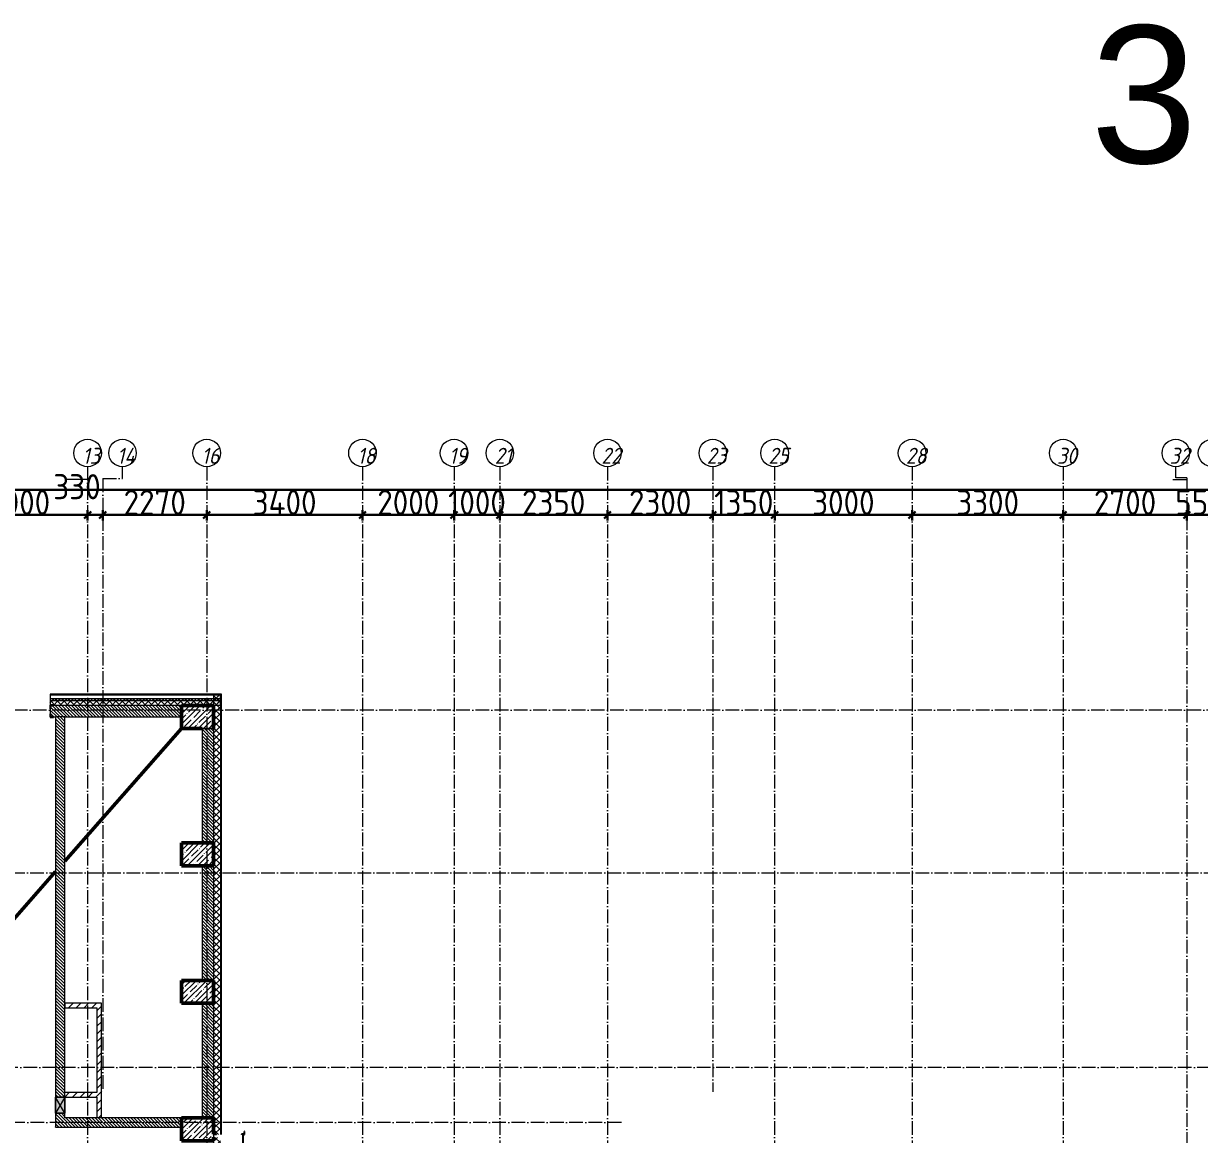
# Model space of a CAD drawing. Header units: millimetres. Extents: x -17017 to 628417, y -109036 to 199237.
# Drawn here: x 543060 to 568735, y -14198 to 10052 of the extents above; entities that cross this region are included whole.
import ezdxf

# ---------------------------------------------------------------- set-up
doc = ezdxf.new("R2010")
doc.units = ezdxf.units.MM
doc.linetypes.add('50_200_ШТРИХ_1Т_ш5_п1_п1_', pattern=[700, 500, -100, 0, -100])
for name, color, linetype, lineweight in [('A-____-____-DIMS', 7, 'Continuous', 9), ('A-DETL-____-OTLN-1', 7, 'Continuous', 50), ('A-DETL-GENF-OTLN', 7, 'Continuous', 9), ('A-GENM-____-MCUT', 7, 'Continuous', 25), ('A-GENM-____-OTLN', 7, 'Continuous', 9), ('A-GENM-____-OTLN-1', 7, 'Continuous', 25), ('A-GLAZ-____-OTLN', 7, 'Continuous', 9), ('A-WALL-____-MCUT', 7, 'Continuous', 13), ('A-WALL-____-MCUT-1', 7, 'Continuous', 9), ('A-WALL-____-PATT-1', 7, 'Continuous', 9), ('A-WALL-FNSH-MCUT-1', 7, 'Continuous', 9), ('S-COLS-____-MCUT', 7, 'Continuous', 50), ('S-COLS-____-OTLN', 7, 'Continuous', 9), ('S-GRID-____-IDEN', 7, 'Continuous', 9), ('S-GRID-____-OTLN', 7, 'Continuous', 9), ('S-GRID-____-OTLN-1', 7, '50_200_ШТРИХ_1Т_ш5_п1_п1_', 9), ('стяжа', 7, 'Continuous', 30)]:
    doc.layers.add(name, color=color, linetype=linetype, lineweight=lineweight)
doc.styles.add('ISOCPEUR_I_9', font='isocpeui.ttf', dxfattribs={"width": 0.9, "height": 250})
doc.styles.get("Standard").update_dxf_attribs({"font": 'arial.ttf'})
doc.styles.add('СПДС', font='isocpeur.ttf', dxfattribs={"width": 0.9})
doc.dimstyles.new('ISO-2_5_0_9К_БОЛЬШОЙ_ОСИ', dxfattribs={"dimscale": 304.8, "dimtxt": 248.995294, "dimasz": 0.492126, "dimexe": 0.393701, "dimexo": 0, "dimgap": 0, "dimtad": 1, "dimdec": 0, "dimzin": 0, "dimdsep": 46, "dimtxsty": 'ISOCPEUR_I_9', "dimblk1": 'OBLIQUE', "dimblk2": 'OBLIQUE', "dimsah": 1, "dimcen": 0.09, "dimdle": 0.393701, "dimazin": 0, "dimtfac": 1, "dimtdec": 4, "dimtix": 1, "dimtmove": 0, "dimatfit": 3, "dimfxl": 1, "dimtvp": 1, "dimtolj": 1, "dimtzin": 0, "dimarcsym": 2})
doc.dimstyles.new('ISO-2_5_0_9К_БОЛЬШОЙ_ОСИ_1', dxfattribs={"dimscale": 304.8, "dimtxt": 248.995294, "dimasz": 0.492126, "dimexe": 0.393701, "dimexo": 0, "dimgap": 0, "dimtad": 1, "dimdec": 0, "dimzin": 0, "dimdsep": 46, "dimtxsty": 'ISOCPEUR_I_9', "dimblk1": 'OBLIQUE', "dimblk2": 'OBLIQUE', "dimsah": 1, "dimcen": 0.09, "dimdle": 0.393701, "dimazin": 0, "dimtfac": 1, "dimtdec": 4, "dimtix": 1, "dimtmove": 1, "dimatfit": 3, "dimfxl": 1, "dimtvp": 1, "dimtolj": 1, "dimtzin": 0, "dimarcsym": 2})
doc.dimstyles.new('ISO-2_5_0_9К_БОЛЬШОЙ_ОСИ_2', dxfattribs={"dimscale": 304.8, "dimtxt": 248.995294, "dimasz": 0.492126, "dimexe": 0.393701, "dimexo": 0, "dimgap": 0, "dimtad": 1, "dimdec": 0, "dimzin": 0, "dimdsep": 46, "dimtxsty": 'ISOCPEUR_I_9', "dimblk1": 'OBLIQUE', "dimblk2": 'OBLIQUE', "dimsah": 1, "dimcen": 0.09, "dimdle": 0.393701, "dimazin": 0, "dimtfac": 1, "dimtdec": 4, "dimtix": 1, "dimtmove": 2, "dimatfit": 3, "dimfxl": 1, "dimtvp": 1, "dimtolj": 1, "dimtzin": 0, "dimarcsym": 2})
pattern_1 = [(45, (523510.01, -90515.61), (-70.71068, 70.71068), []), (135, (523510.01, -90515.61), (-70.71068, -70.71068), [])]
pattern_2 = [(135, (523510.01, -90515.614), (-35.35534, -35.35534), [])]
pattern_3 = [(45, (523510.01, -90515.61), (-84.85281, 84.85281), [])]

# ---------------------------------------------------------------- blocks, each defined once
blk = doc.blocks.new('BSC_Колонна _Прямоугольная - 500х700-25279857-АР1_План отверстий 3 этажа в осях 1-64_Ю-ЯЯ')
at = {"layer": 'S-COLS-____-OTLN'}
h = blk.add_hatch(dxfattribs=at)
h.set_pattern_fill('FP_16', color=256, style=0, pattern_type=2)
h.set_pattern_definition([(315, (-76431.04, 23350), (114.04925, 114.04925), []), (315, (-76431.04, 23235.95), (114.04925, 114.04925), [201.613, -40.323, 3.353, -36.97])])
h.paths.add_polyline_path([(-250, -350), (250, -350), (250, 350), (-250, 350), (-250, -55)], flags=0)
at = {"layer": 'S-COLS-____-MCUT'}
for p, q in [((250, 350), (-250, 350)), ((-250, 350), (-250, -350)), ((250, -350), (250, 350)), ((-250, -350), (-170, -350)), ((-107, -350), (250, -350))]:
    blk.add_line(p, q, dxfattribs=at)
blk = doc.blocks.new('BSC_Колонна _Прямоугольная - 500х700-V69-АР1_План отверстий 3 этажа в осях 1-64_Ю-ЯЯ')
at = {"layer": 'S-COLS-____-OTLN'}
h = blk.add_hatch(dxfattribs=at)
h.set_pattern_fill('FP_78', color=256, style=0, pattern_type=2)
h.set_pattern_definition([(315, (-79431.04, 23350), (114.04925, 114.04925), []), (315, (-79431.04, 23235.95), (114.04925, 114.04925), [201.613, -40.323, 3.353, -36.97])])
h.paths.add_polyline_path([(-250, -350), (250, -350), (250, 350), (-250, 350)], flags=0)
at = {"layer": 'S-COLS-____-MCUT'}
for p, q in [((250, 350), (-250, 350)), ((-250, 350), (-250, -350)), ((250, -350), (250, 350)), ((-250, -350), (250, -350))]:
    blk.add_line(p, q, dxfattribs=at)
blk = doc.blocks.new('BSC_Колонна _Прямоугольная - 500х700-V70-АР1_План отверстий 3 этажа в осях 1-64_Ю-ЯЯ')
at = {"layer": 'S-COLS-____-OTLN'}
h = blk.add_hatch(dxfattribs=at)
h.set_pattern_fill('FP_79', color=256, style=0, pattern_type=2)
h.set_pattern_definition([(315, (-82431.04, 23350), (114.04925, 114.04925), []), (315, (-82431.04, 23235.95), (114.04925, 114.04925), [201.613, -40.323, 3.353, -36.97])])
h.paths.add_polyline_path([(-250, -350), (250, -350), (250, 350), (-250, 350)], flags=0)
at = {"layer": 'S-COLS-____-MCUT'}
for p, q in [((250, 350), (-250, 350)), ((-250, 350), (-250, -350)), ((250, -350), (250, 350)), ((-250, -350), (250, -350))]:
    blk.add_line(p, q, dxfattribs=at)
blk = doc.blocks.new('Фахверк_СКБ_Уголок - 250_3380-27498580-АР1_План отверстий 3 этажа в осях 1-64_Ю-ЯЯ')
at = {"layer": 'A-GENM-____-MCUT'}
for p, q in [((200, 181), (125, 181)), ((125, 181), (125, 106)), ((125, 106), (131, 106)), ((131, 106), (131, 175)), ((131, 175), (200, 175)), ((200, 175), (200, 181)), ((131, -6), (125, -6)), ((125, -6), (125, -81)), ((125, -81), (200, -81)), ((131, -75), (131, -6)), ((200, -75), (131, -75)), ((200, -81), (200, -75))]:
    blk.add_line(p, q, dxfattribs=at)
blk = doc.blocks.new('ЛМ_Арматурный стержень_ГОСТ 5781-82 - Ø 18 А240-29172526-АР1_План отверстий 3 этажа в осях 1-64_Ю-ЯЯ')
at = {"layer": 'A-GENM-____-OTLN'}
for p, q in [((24334, 76318), (24334, 75518)), ((24334, 76318), (24343, 76318)), ((24343, 76318), (24352, 76318)), ((24352, 75518), (24352, 76318)), ((24343, 75518), (24334, 75518)), ((24352, 75518), (24343, 75518))]:
    blk.add_line(p, q, dxfattribs=at)
blk = doc.blocks.new('ЛМ_Уголок_ГОСТ 8509-93 - L 63х63x6-29176215-АР1_План отверстий 3 этажа в осях 1-64_Ю-ЯЯ')
at = {"layer": 'A-GENM-____-MCUT'}
for p, q in [((24369, 76324), (24312, 76324)), ((24312, 76324), (24312, 76318)), ((24360, 76318), (24375, 76318)), ((24375, 76381), (24369, 76381)), ((24369, 76381), (24369, 76324)), ((24375, 76318), (24375, 76381))]:
    blk.add_line(p, q, dxfattribs=at)
blk = doc.blocks.new('ЛМ_Уголок_ГОСТ 8509-93 - L 63х63x6-29171483-АР1_План отверстий 3 этажа в осях 1-64_Ю-ЯЯ')
at = {"layer": 'A-GENM-____-OTLN'}
for p, q in [((23700, 76324), (23700, 76261)), ((23763, 76324), (23700, 76324)), ((23700, 76261), (23706, 76261)), ((23706, 76261), (23706, 76318)), ((23706, 76318), (23763, 76318)), ((23763, 76318), (23763, 76324))]:
    blk.add_line(p, q, dxfattribs=at)
blk = doc.blocks.new('AR_Отверстие прямоугольное _в стене_ - AR_Отверстие прямоугольное _в стене__ОВ-36906073-АР1_План отверстий 3 этажа в осях 1-64_Ю-ЯЯ')
at = {"layer": 'A-GLAZ-____-OTLN'}
blk.add_hatch(color=256, dxfattribs=at).paths.add_polyline_path([(175, 100), (-175, 100), (-175, -100), (175, -100)], flags=0)
at = {"layer": 'A-DETL-GENF-OTLN'}
for p, q in [((-175, -100), (-175, 100)), ((-175, 100), (175, 100)), ((175, 100), (-175, -100)), ((-175, 100), (175, -100)), ((175, 100), (-175, 100)), ((-175, 100), (-175, -100)), ((175, 100), (175, -100)), ((175, -100), (175, 100)), ((175, -100), (-175, -100)), ((-175, -100), (175, -100))]:
    blk.add_line(p, q, dxfattribs=at)
blk = doc.blocks.new('Ось сетки - Круг_Ø6_00__ISO-2_5_0_9K_-25732049-АР1_План отверстий 3 этажа в осях 1-64_Ю-ЯЯ')
at = {"layer": 'S-GRID-____-IDEN'}
blk.add_circle((0, 0), 3, dxfattribs=at)
blk = doc.blocks.new('_Oblique')
at = {"color": 0, "linetype": 'ByBlock', "lineweight": -2}
blk.add_line((-0.5, -0.5), (0.5, 0.5), dxfattribs=at)
blk = doc.blocks.new('*D2820')
at = {"layer": 'A-____-____-DIMS', "color": 0, "lineweight": -2, "transparency": 16777216}
for p, q in [((301721, 3083), (301721, 2857)), ((304721, 3083), (304721, 2857)), ((301601, 2977), (304841, 2977))]:
    blk.add_line(p, q, dxfattribs=at)
at = {"layer": 'Defpoints', "color": 0, "transparency": 16777216}
for p in [(301721, 3083), (304721, 3083), (304721, 2977)]:
    blk.add_point(p, dxfattribs=at)
at = {"layer": 'A-____-____-DIMS', "color": 0, "lineweight": -2, "transparency": 16777216, "xscale": 150, "yscale": 150, "zscale": 150, "rotation": 180}
blk.add_blockref('_Oblique', (301721, 2977), dxfattribs=at)
at = {"layer": 'A-____-____-DIMS', "color": 0, "lineweight": -2, "transparency": 16777216, "xscale": 150, "yscale": 150, "zscale": 150}
blk.add_blockref('_Oblique', (304721, 2977), dxfattribs=at)
at = {"layer": 'A-____-____-DIMS', "color": 0, "transparency": 16777216, "insert": (303221, 3251), "char_height": 548.6, "attachment_point": 5, "style": 'СПДС'}
blk.add_mtext('\\A1;3000', dxfattribs=at)
blk = doc.blocks.new('*D2821')
at = {"layer": 'A-____-____-DIMS', "color": 0, "lineweight": -2, "transparency": 16777216}
for p, q in [((304721, 3083), (304721, 2857)), ((305051, 3083), (305051, 2857)), ((304601, 2977), (305171, 2977))]:
    blk.add_line(p, q, dxfattribs=at)
at = {"layer": 'Defpoints', "color": 0, "transparency": 16777216}
for p in [(304721, 3083), (305051, 3083), (305051, 2977)]:
    blk.add_point(p, dxfattribs=at)
at = {"layer": 'A-____-____-DIMS', "color": 0, "lineweight": -2, "transparency": 16777216, "xscale": 150, "yscale": 150, "zscale": 150, "rotation": 180}
blk.add_blockref('_Oblique', (304721, 2977), dxfattribs=at)
at = {"layer": 'A-____-____-DIMS', "color": 0, "lineweight": -2, "transparency": 16777216, "xscale": 150, "yscale": 150, "zscale": 150}
blk.add_blockref('_Oblique', (305051, 2977), dxfattribs=at)
at = {"layer": 'A-____-____-DIMS', "color": 0, "transparency": 16777216, "insert": (303972, 3868), "char_height": 548.6, "attachment_point": 1, "line_spacing_factor": 1.149209, "style": 'СПДС'}
blk.add_mtext('\\A1;330', dxfattribs=at)
blk = doc.blocks.new('*D2822')
at = {"layer": 'A-____-____-DIMS', "color": 0, "lineweight": -2, "transparency": 16777216}
for p, q in [((305051, 3083), (305051, 2857)), ((307321, 3083), (307321, 2857)), ((304931, 2977), (307441, 2977))]:
    blk.add_line(p, q, dxfattribs=at)
at = {"layer": 'Defpoints', "color": 0, "transparency": 16777216}
for p in [(305051, 3083), (307321, 3083), (307321, 2977)]:
    blk.add_point(p, dxfattribs=at)
at = {"layer": 'A-____-____-DIMS', "color": 0, "lineweight": -2, "transparency": 16777216, "xscale": 150, "yscale": 150, "zscale": 150, "rotation": 180}
blk.add_blockref('_Oblique', (305051, 2977), dxfattribs=at)
at = {"layer": 'A-____-____-DIMS', "color": 0, "lineweight": -2, "transparency": 16777216, "xscale": 150, "yscale": 150, "zscale": 150}
blk.add_blockref('_Oblique', (307321, 2977), dxfattribs=at)
at = {"layer": 'A-____-____-DIMS', "color": 0, "transparency": 16777216, "insert": (306186, 3251), "char_height": 548.6, "attachment_point": 5, "style": 'СПДС'}
blk.add_mtext('\\A1;2270', dxfattribs=at)
blk = doc.blocks.new('*D2823')
at = {"layer": 'A-____-____-DIMS', "color": 0, "lineweight": -2, "transparency": 16777216}
for p, q in [((307321, 3083), (307321, 2857)), ((310721, 3083), (310721, 2857)), ((307201, 2977), (310841, 2977))]:
    blk.add_line(p, q, dxfattribs=at)
at = {"layer": 'Defpoints', "color": 0, "transparency": 16777216}
for p in [(307321, 3083), (310721, 3083), (310721, 2977)]:
    blk.add_point(p, dxfattribs=at)
at = {"layer": 'A-____-____-DIMS', "color": 0, "lineweight": -2, "transparency": 16777216, "xscale": 150, "yscale": 150, "zscale": 150, "rotation": 180}
blk.add_blockref('_Oblique', (307321, 2977), dxfattribs=at)
at = {"layer": 'A-____-____-DIMS', "color": 0, "lineweight": -2, "transparency": 16777216, "xscale": 150, "yscale": 150, "zscale": 150}
blk.add_blockref('_Oblique', (310721, 2977), dxfattribs=at)
at = {"layer": 'A-____-____-DIMS', "color": 0, "transparency": 16777216, "insert": (309021, 3251), "char_height": 548.6, "attachment_point": 5, "style": 'СПДС'}
blk.add_mtext('\\A1;3400', dxfattribs=at)
blk = doc.blocks.new('*D2824')
at = {"layer": 'A-____-____-DIMS', "color": 0, "lineweight": -2, "transparency": 16777216}
for p, q in [((310721, 3083), (310721, 2857)), ((312721, 3083), (312721, 2857)), ((310601, 2977), (312841, 2977))]:
    blk.add_line(p, q, dxfattribs=at)
at = {"layer": 'Defpoints', "color": 0, "transparency": 16777216}
for p in [(310721, 3083), (312721, 3083), (312721, 2977)]:
    blk.add_point(p, dxfattribs=at)
at = {"layer": 'A-____-____-DIMS', "color": 0, "lineweight": -2, "transparency": 16777216, "xscale": 150, "yscale": 150, "zscale": 150, "rotation": 180}
blk.add_blockref('_Oblique', (310721, 2977), dxfattribs=at)
at = {"layer": 'A-____-____-DIMS', "color": 0, "lineweight": -2, "transparency": 16777216, "xscale": 150, "yscale": 150, "zscale": 150}
blk.add_blockref('_Oblique', (312721, 2977), dxfattribs=at)
at = {"layer": 'A-____-____-DIMS', "color": 0, "transparency": 16777216, "insert": (311721, 3251), "char_height": 548.6, "attachment_point": 5, "style": 'СПДС'}
blk.add_mtext('\\A1;2000', dxfattribs=at)
blk = doc.blocks.new('*D2825')
at = {"layer": 'A-____-____-DIMS', "color": 0, "lineweight": -2, "transparency": 16777216}
for p, q in [((312721, 3083), (312721, 2857)), ((313721, 3083), (313721, 2857)), ((312721, 2977), (312571, 2977)), ((312721, 2977), (313721, 2977)), ((313721, 2977), (313871, 2977))]:
    blk.add_line(p, q, dxfattribs=at)
at = {"layer": 'Defpoints', "color": 0, "transparency": 16777216}
for p in [(312721, 3083), (313721, 3083), (313721, 2977)]:
    blk.add_point(p, dxfattribs=at)
at = {"layer": 'A-____-____-DIMS', "color": 0, "lineweight": -2, "transparency": 16777216, "xscale": 150, "yscale": 150, "zscale": 150}
blk.add_blockref('_Oblique', (312721, 2977), dxfattribs=at)
at = {"layer": 'A-____-____-DIMS', "color": 0, "lineweight": -2, "transparency": 16777216, "xscale": 150, "yscale": 150, "zscale": 150, "rotation": 180}
blk.add_blockref('_Oblique', (313721, 2977), dxfattribs=at)
at = {"layer": 'A-____-____-DIMS', "color": 0, "transparency": 16777216, "insert": (313221, 3251), "char_height": 548.6, "attachment_point": 5, "style": 'СПДС'}
blk.add_mtext('\\A1;1000', dxfattribs=at)
blk = doc.blocks.new('*D2826')
at = {"layer": 'A-____-____-DIMS', "color": 0, "lineweight": -2, "transparency": 16777216}
for p, q in [((313721, 3083), (313721, 2857)), ((316071, 3083), (316071, 2857)), ((313601, 2977), (316191, 2977))]:
    blk.add_line(p, q, dxfattribs=at)
at = {"layer": 'Defpoints', "color": 0, "transparency": 16777216}
for p in [(313721, 3083), (316071, 3083), (316071, 2977)]:
    blk.add_point(p, dxfattribs=at)
at = {"layer": 'A-____-____-DIMS', "color": 0, "lineweight": -2, "transparency": 16777216, "xscale": 150, "yscale": 150, "zscale": 150, "rotation": 180}
blk.add_blockref('_Oblique', (313721, 2977), dxfattribs=at)
at = {"layer": 'A-____-____-DIMS', "color": 0, "lineweight": -2, "transparency": 16777216, "xscale": 150, "yscale": 150, "zscale": 150}
blk.add_blockref('_Oblique', (316071, 2977), dxfattribs=at)
at = {"layer": 'A-____-____-DIMS', "color": 0, "transparency": 16777216, "insert": (314896, 3251), "char_height": 548.6, "attachment_point": 5, "style": 'СПДС'}
blk.add_mtext('\\A1;2350', dxfattribs=at)
blk = doc.blocks.new('*D2827')
at = {"layer": 'A-____-____-DIMS', "color": 0, "lineweight": -2, "transparency": 16777216}
for p, q in [((316071, 3083), (316071, 2857)), ((318371, 3083), (318371, 2857)), ((315951, 2977), (318491, 2977))]:
    blk.add_line(p, q, dxfattribs=at)
at = {"layer": 'Defpoints', "color": 0, "transparency": 16777216}
for p in [(316071, 3083), (318371, 3083), (318371, 2977)]:
    blk.add_point(p, dxfattribs=at)
at = {"layer": 'A-____-____-DIMS', "color": 0, "lineweight": -2, "transparency": 16777216, "xscale": 150, "yscale": 150, "zscale": 150, "rotation": 180}
blk.add_blockref('_Oblique', (316071, 2977), dxfattribs=at)
at = {"layer": 'A-____-____-DIMS', "color": 0, "lineweight": -2, "transparency": 16777216, "xscale": 150, "yscale": 150, "zscale": 150}
blk.add_blockref('_Oblique', (318371, 2977), dxfattribs=at)
at = {"layer": 'A-____-____-DIMS', "color": 0, "transparency": 16777216, "insert": (317221, 3251), "char_height": 548.6, "attachment_point": 5, "style": 'СПДС'}
blk.add_mtext('\\A1;2300', dxfattribs=at)
blk = doc.blocks.new('*D2828')
at = {"layer": 'A-____-____-DIMS', "color": 0, "lineweight": -2, "transparency": 16777216}
for p, q in [((318371, 3083), (318371, 2857)), ((319721, 3083), (319721, 2857)), ((318251, 2977), (319841, 2977))]:
    blk.add_line(p, q, dxfattribs=at)
at = {"layer": 'Defpoints', "color": 0, "transparency": 16777216}
for p in [(318371, 3083), (319721, 3083), (319721, 2977)]:
    blk.add_point(p, dxfattribs=at)
at = {"layer": 'A-____-____-DIMS', "color": 0, "lineweight": -2, "transparency": 16777216, "xscale": 150, "yscale": 150, "zscale": 150, "rotation": 180}
blk.add_blockref('_Oblique', (318371, 2977), dxfattribs=at)
at = {"layer": 'A-____-____-DIMS', "color": 0, "lineweight": -2, "transparency": 16777216, "xscale": 150, "yscale": 150, "zscale": 150}
blk.add_blockref('_Oblique', (319721, 2977), dxfattribs=at)
at = {"layer": 'A-____-____-DIMS', "color": 0, "transparency": 16777216, "insert": (319046, 3251), "char_height": 548.6, "attachment_point": 5, "style": 'СПДС'}
blk.add_mtext('\\A1;1350', dxfattribs=at)
blk = doc.blocks.new('*D2829')
at = {"layer": 'A-____-____-DIMS', "color": 0, "lineweight": -2, "transparency": 16777216}
for p, q in [((319721, 3083), (319721, 2857)), ((322721, 3083), (322721, 2857)), ((319601, 2977), (322841, 2977))]:
    blk.add_line(p, q, dxfattribs=at)
at = {"layer": 'Defpoints', "color": 0, "transparency": 16777216}
for p in [(319721, 3083), (322721, 3083), (322721, 2977)]:
    blk.add_point(p, dxfattribs=at)
at = {"layer": 'A-____-____-DIMS', "color": 0, "lineweight": -2, "transparency": 16777216, "xscale": 150, "yscale": 150, "zscale": 150, "rotation": 180}
blk.add_blockref('_Oblique', (319721, 2977), dxfattribs=at)
at = {"layer": 'A-____-____-DIMS', "color": 0, "lineweight": -2, "transparency": 16777216, "xscale": 150, "yscale": 150, "zscale": 150}
blk.add_blockref('_Oblique', (322721, 2977), dxfattribs=at)
at = {"layer": 'A-____-____-DIMS', "color": 0, "transparency": 16777216, "insert": (321221, 3251), "char_height": 548.6, "attachment_point": 5, "style": 'СПДС'}
blk.add_mtext('\\A1;3000', dxfattribs=at)
blk = doc.blocks.new('*D2830')
at = {"layer": 'A-____-____-DIMS', "color": 0, "lineweight": -2, "transparency": 16777216}
for p, q in [((322721, 3083), (322721, 2857)), ((326021, 3083), (326021, 2857)), ((322601, 2977), (326141, 2977))]:
    blk.add_line(p, q, dxfattribs=at)
at = {"layer": 'Defpoints', "color": 0, "transparency": 16777216}
for p in [(322721, 3083), (326021, 3083), (326021, 2977)]:
    blk.add_point(p, dxfattribs=at)
at = {"layer": 'A-____-____-DIMS', "color": 0, "lineweight": -2, "transparency": 16777216, "xscale": 150, "yscale": 150, "zscale": 150, "rotation": 180}
blk.add_blockref('_Oblique', (322721, 2977), dxfattribs=at)
at = {"layer": 'A-____-____-DIMS', "color": 0, "lineweight": -2, "transparency": 16777216, "xscale": 150, "yscale": 150, "zscale": 150}
blk.add_blockref('_Oblique', (326021, 2977), dxfattribs=at)
at = {"layer": 'A-____-____-DIMS', "color": 0, "transparency": 16777216, "insert": (324371, 3251), "char_height": 548.6, "attachment_point": 5, "style": 'СПДС'}
blk.add_mtext('\\A1;3300', dxfattribs=at)
blk = doc.blocks.new('*D2831')
at = {"layer": 'A-____-____-DIMS', "color": 0, "lineweight": -2, "transparency": 16777216}
for p, q in [((326021, 3083), (326021, 2857)), ((328721, 3083), (328721, 2857)), ((325901, 2977), (328841, 2977))]:
    blk.add_line(p, q, dxfattribs=at)
at = {"layer": 'Defpoints', "color": 0, "transparency": 16777216}
for p in [(326021, 3083), (328721, 3083), (328721, 2977)]:
    blk.add_point(p, dxfattribs=at)
at = {"layer": 'A-____-____-DIMS', "color": 0, "lineweight": -2, "transparency": 16777216, "xscale": 150, "yscale": 150, "zscale": 150, "rotation": 180}
blk.add_blockref('_Oblique', (326021, 2977), dxfattribs=at)
at = {"layer": 'A-____-____-DIMS', "color": 0, "lineweight": -2, "transparency": 16777216, "xscale": 150, "yscale": 150, "zscale": 150}
blk.add_blockref('_Oblique', (328721, 2977), dxfattribs=at)
at = {"layer": 'A-____-____-DIMS', "color": 0, "transparency": 16777216, "insert": (327371, 3251), "char_height": 548.6, "attachment_point": 5, "style": 'СПДС'}
blk.add_mtext('\\A1;2700', dxfattribs=at)
blk = doc.blocks.new('*D2832')
at = {"layer": 'A-____-____-DIMS', "color": 0, "lineweight": -2, "transparency": 16777216}
for p, q in [((328721, 3083), (328721, 2857)), ((329271, 3083), (329271, 2857)), ((328721, 2977), (328571, 2977)), ((328721, 2977), (329271, 2977)), ((329271, 2977), (329421, 2977))]:
    blk.add_line(p, q, dxfattribs=at)
at = {"layer": 'Defpoints', "color": 0, "transparency": 16777216}
for p in [(328721, 3083), (329271, 3083), (329271, 2977)]:
    blk.add_point(p, dxfattribs=at)
at = {"layer": 'A-____-____-DIMS', "color": 0, "lineweight": -2, "transparency": 16777216, "xscale": 150, "yscale": 150, "zscale": 150}
blk.add_blockref('_Oblique', (328721, 2977), dxfattribs=at)
at = {"layer": 'A-____-____-DIMS', "color": 0, "lineweight": -2, "transparency": 16777216, "xscale": 150, "yscale": 150, "zscale": 150, "rotation": 180}
blk.add_blockref('_Oblique', (329271, 2977), dxfattribs=at)
at = {"layer": 'A-____-____-DIMS', "color": 0, "transparency": 16777216, "insert": (328996, 3251), "char_height": 548.6, "attachment_point": 5, "style": 'СПДС'}
blk.add_mtext('\\A1;550', dxfattribs=at)
blk = doc.blocks.new('*D2853')
at = {"layer": 'A-____-____-DIMS', "color": 0, "lineweight": -2, "transparency": 16777216}
for p, q in [((281421, 3635), (281421, 3409)), ((384921, 3635), (384921, 3409)), ((281301, 3529), (332155, 3529)), ((385041, 3529), (334032, 3529))]:
    blk.add_line(p, q, dxfattribs=at)
at = {"layer": 'Defpoints', "color": 0, "transparency": 16777216}
for p in [(281421, 3635), (384921, 3635), (384921, 3529)]:
    blk.add_point(p, dxfattribs=at)
at = {"layer": 'A-____-____-DIMS', "color": 0, "lineweight": -2, "transparency": 16777216, "xscale": 150, "yscale": 150, "zscale": 150, "rotation": 180}
blk.add_blockref('_Oblique', (281421, 3529), dxfattribs=at)
at = {"layer": 'A-____-____-DIMS', "color": 0, "lineweight": -2, "transparency": 16777216, "xscale": 150, "yscale": 150, "zscale": 150}
blk.add_blockref('_Oblique', (384921, 3529), dxfattribs=at)
at = {"layer": 'A-____-____-DIMS', "color": 0, "transparency": 16777216, "insert": (332155, 4055), "char_height": 548.6, "attachment_point": 1, "line_spacing_factor": 1.149209, "style": 'СПДС'}
blk.add_mtext('\\A1;103500', dxfattribs=at)
blk = doc.blocks.new('3эт')
at = {"layer": 'S-GRID-____-OTLN-1', "color": 251, "ltscale": 0.6, "true_color": 0x636466}
for p, q in [((304720.7, 4029.4), (304720.7, -33971.9)), ((305481.8, 3771.1), (305481.8, 4029.4)), ((307320.7, 4029.4), (307320.7, -20188)), ((310720.7, 4029.4), (310720.7, -33971.9)), ((312720.7, 4029.4), (312720.7, -20188)), ((313720.7, 4029.4), (313720.7, -33971.9)), ((316070.7, 4029.4), (316070.7, -20188)), ((318370.7, 4029.4), (318370.7, -9616.1)), ((319720.7, 4029.4), (319720.7, -33971.9)), ((322720.7, 4029.4), (322720.7, -33971.9)), ((326020.7, 4029.4), (326020.7, -20188)), ((328480.3, 3785.7), (328480.3, 4029.4)), ((305050.7, 3771.1), (305050.7, -9616.1)), ((305050.7, 3771.1), (305481.8, 3771.1)), ((328720.7, 3785.7), (328480.3, 3785.7)), ((328720.7, 3785.7), (328720.7, -33833.1)), ((387845.1, -1282.4), (279101.9, -1282.4)), ((279101.9, -4832.4), (387845.1, -4832.4)), ((330925.3, -9082.4), (279101.9, -9082.4)), ((316375.7, -10282.4), (279101.9, -10282.4))]:
    blk.add_line(p, q, dxfattribs=at)
at = {"layer": 'S-GRID-____-IDEN', "xscale": 99.99999999999993, "yscale": 99.99999999999993, "zscale": 99.99999999999993, "rotation": 180}
for p in [(304720.7, 4329.4), (305481.8, 4329.4), (307320.7, 4329.4), (310720.7, 4329.4), (312720.7, 4329.4), (313720.7, 4329.4), (316070.7, 4329.4), (318370.7, 4329.4), (319720.7, 4329.4), (322720.7, 4329.4), (326020.7, 4329.4), (328480.3, 4329.4), (329270.7, 4329.4)]:
    blk.add_blockref('Ось сетки - Круг_Ø6_00__ISO-2_5_0_9K_-25732049-АР1_План отверстий 3 этажа в осях 1-64_Ю-ЯЯ', p, dxfattribs=at)
at = {"layer": 'S-GRID-____-IDEN', "char_height": 350, "attachment_point": 1, "style": 'ISOCPEUR_I_9'}
for s, insert, width in [('13', (304610.2, 4443.3), 346.329), ('14', (305362.3, 4443.3), 367.975), ('16', (307210.2, 4443.3), 346.329), ('18', (310610.2, 4443.3), 346.329), ('19', (312610.2, 4443.3), 346.329), ('21', (313610.2, 4443.3), 346.329), ('22', (315936.3, 4443.3), 404.05), ('23', (318236.3, 4443.3), 404.05), ('25', (319586.3, 4443.3), 404.05), ('28', (322586.3, 4443.3), 404.05), ('30', (325886.3, 4443.3), 404.05), ('32', (328345.9, 4443.3), 404.05)]:
    blk.add_mtext(s, dxfattribs=dict(at, insert=insert, width=width))
at = {"layer": 'A-____-____-DIMS'}
for base, p1, p2, dimstyle, override, picture, middle in [((384920.7, 3529.2), (281420.7, 3635.3), (384920.7, 3635.3), 'ISO-2_5_0_9К_БОЛЬШОЙ_ОСИ_2', {"dimtxt": 1.8, "dimpost": '<>', "dimtxsty": 'СПДС', "dimfxl": 103500}, '*D2853', (333093.6, 3689.2)), ((305050.7, 2977), (304720.7, 3083.1), (305050.7, 3083.1), 'ISO-2_5_0_9К_БОЛЬШОЙ_ОСИ_1', {"dimtxt": 1.8, "dimpost": '<>', "dimtxsty": 'СПДС', "dimfxl": 330}, '*D2821', (304441.3, 3136.9))]:
    dim = blk.add_linear_dim(base=base, p1=p1, p2=p2, dimstyle=dimstyle, override=override, dxfattribs=at)
    dim.commit()
    dim.dimension.update_dxf_attribs({"geometry": picture, "text_midpoint": middle, "dimtype": 160})
for base, p1, p2, override, picture, middle in [((304720.7, 2977), (301720.7, 3083.1), (304720.7, 3083.1), {"dimtxt": 1.8, "dimpost": '<>', "dimtxsty": 'СПДС', "dimfxl": 3000}, '*D2820', (303220.7, 3251.3)), ((307320.7, 2977), (305050.7, 3083.1), (307320.7, 3083.1), {"dimtxt": 1.8, "dimpost": '<>', "dimtxsty": 'СПДС', "dimfxl": 2270}, '*D2822', (306185.7, 3251.3)), ((310720.7, 2977), (307320.7, 3083.1), (310720.7, 3083.1), {"dimtxt": 1.8, "dimpost": '<>', "dimtxsty": 'СПДС', "dimfxl": 3400}, '*D2823', (309020.7, 3251.3)), ((312720.7, 2977), (310720.7, 3083.1), (312720.7, 3083.1), {"dimtxt": 1.8, "dimpost": '<>', "dimtxsty": 'СПДС', "dimfxl": 2000}, '*D2824', (311720.7, 3251.3)), ((313720.7, 2977), (312720.7, 3083.1), (313720.7, 3083.1), {"dimtxt": 1.8, "dimpost": '<>', "dimtxsty": 'СПДС', "dimfxl": 1000}, '*D2825', (313220.7, 3251.3)), ((316070.7, 2977), (313720.7, 3083.1), (316070.7, 3083.1), {"dimtxt": 1.8, "dimpost": '<>', "dimtxsty": 'СПДС', "dimfxl": 2350}, '*D2826', (314895.7, 3251.3)), ((318370.7, 2977), (316070.7, 3083.1), (318370.7, 3083.1), {"dimtxt": 1.8, "dimpost": '<>', "dimtxsty": 'СПДС', "dimfxl": 2300}, '*D2827', (317220.7, 3251.3)), ((319720.7, 2977), (318370.7, 3083.1), (319720.7, 3083.1), {"dimtxt": 1.8, "dimpost": '<>', "dimtxsty": 'СПДС', "dimfxl": 1350}, '*D2828', (319045.7, 3251.3)), ((322720.7, 2977), (319720.7, 3083.1), (322720.7, 3083.1), {"dimtxt": 1.8, "dimpost": '<>', "dimtxsty": 'СПДС', "dimfxl": 3000}, '*D2829', (321220.7, 3251.3)), ((326020.7, 2977), (322720.7, 3083.1), (326020.7, 3083.1), {"dimtxt": 1.8, "dimpost": '<>', "dimtxsty": 'СПДС', "dimfxl": 3300}, '*D2830', (324370.7, 3251.3)), ((328720.7, 2977), (326020.7, 3083.1), (328720.7, 3083.1), {"dimtxt": 1.8, "dimpost": '<>', "dimtxsty": 'СПДС', "dimfxl": 2700}, '*D2831', (327370.7, 3251.3)), ((329270.7, 2977), (328720.7, 3083.1), (329270.7, 3083.1), {"dimtxt": 1.8, "dimpost": '<>', "dimtxsty": 'СПДС', "dimfxl": 550}, '*D2832', (328995.7, 3251.3))]:
    dim = blk.add_linear_dim(base=base, p1=p1, p2=p2, dimstyle='ISO-2_5_0_9К_БОЛЬШОЙ_ОСИ', override=override, dxfattribs=at)
    dim.commit()
    dim.dimension.update_dxf_attribs({"geometry": picture, "text_midpoint": middle})

msp = doc.modelspace()

# ---------------------------------------------------------------- hatches: boundary and pattern name
at = {"layer": 'A-WALL-____-PATT-1'}
h = msp.add_hatch(dxfattribs=at)
h.set_pattern_fill('FP_6', color=256, style=0, pattern_type=2)
h.set_pattern_definition([(45, (523510.01, -90515.61), (-85.53659, 85.53659), []), (45, (523567.03, -90515.61), (-85.53659, 85.53659), [])])
h.paths.add_polyline_path([(547379, -4605), (547379, -4585), (547360, -4585), (547360, -4605)], flags=0)
h.paths.add_polyline_path([(547210, -4605), (547210, -4585), (543640, -4585), (543640, -4605), (544706, -4605)], flags=0)
h.paths.add_polyline_path([(534140, -4605), (534140, -4585), (520830, -4585), (520830, -4605), (530566, -4605)], flags=0)
h = msp.add_hatch(dxfattribs=at)
h.set_pattern_fill('FP_4', color=256, style=0, pattern_type=2)
h.set_pattern_definition(pattern_1)
h.paths.add_polyline_path([(547360, -22585), (547360, -21835), (547216, -21835), (547216, -21910), (547210, -21910), (547210, -22585), (547357, -22585)], flags=0)
h.paths.add_polyline_path([(547360, -20035), (547360, -14998), (547273, -14998), (547273, -15004), (547210, -15004), (547210, -19960), (547216, -19960), (547216, -20035)], flags=0)
h.paths.add_polyline_path([(547225, -14998), (547225, -14976), (547216, -14976), (547216, -14998), (547220, -14998)], flags=0)
h.paths.add_polyline_path([(547220, -14966), (547225, -14965), (547226, -14935), (547360, -14935), (547360, -14261), (547225, -14261), (547225, -14198), (547216, -14198), (547216, -14255), (547210, -14255), (547210, -14445), (547230, -14445), (547230, -14455), (547210, -14455), (547210, -14941), (547216, -14941), (547216, -14965), (547220, -14965)], flags=0)
h.paths.add_polyline_path([(547360, -14198), (547360, -4585), (547210, -4585), (547210, -14192), (547273, -14192), (547273, -14198), (547357, -14198)], flags=0)
h = msp.add_hatch(dxfattribs=at)
h.set_pattern_fill('FP_4', color=256, style=0, pattern_type=2)
h.set_pattern_definition(pattern_1)
h.paths.add_polyline_path([(544706, -4735), (547360, -4735), (547360, -4685), (543640, -4685), (543640, -4735)], flags=0)
h.paths.add_polyline_path([(534140, -4735), (534140, -4685), (520960, -4685), (520960, -4735), (530566, -4735)], flags=0)
h = msp.add_hatch(dxfattribs=at)
h.set_pattern_fill('FP_4', color=256, style=0, pattern_type=2)
h.set_pattern_definition(pattern_1)
h.paths.add_polyline_path([(547360, -4835), (547360, -4735), (543640, -4735), (543640, -4829), (543715, -4829), (543715, -4835), (544706, -4835)], flags=0)
h.paths.add_polyline_path([(534065, -4835), (534065, -4829), (534140, -4829), (534140, -4735), (521060, -4735), (521060, -4835), (533410, -4835)], flags=0)
h = msp.add_hatch(dxfattribs=at)
h.set_pattern_fill('FP_9', color=256, style=0, pattern_type=2)
h.set_pattern_definition(pattern_2)
h.paths.add_polyline_path([(543760, -5085), (546510, -5085), (546510, -4835), (543646, -4835), (543646, -4904), (543640, -4904), (543640, -5016), (543646, -5016), (543646, -5085), (543715, -5085)], flags=0)
h = msp.add_hatch(dxfattribs=at)
h.set_pattern_fill('FP_9', color=256, style=0, pattern_type=2)
h.set_pattern_definition(pattern_2)
h.paths.add_polyline_path([(543960, -14035), (543960, -13735), (543760, -13735), (543760, -14035)], flags=0)
h.paths.add_polyline_path([(543960, -13385), (543960, -5085), (543760, -5085), (543760, -13385), (543950, -13385)], flags=0)
h = msp.add_hatch(dxfattribs=at)
h.set_pattern_fill('FP_9', color=256, style=0, pattern_type=2)
h.set_pattern_definition(pattern_2)
h.paths.add_polyline_path([(547210, -7835), (547210, -5335), (546960, -5335), (546960, -7835)], flags=0)
h = msp.add_hatch(dxfattribs=at)
h.set_pattern_fill('FP_9', color=256, style=0, pattern_type=2)
h.set_pattern_definition(pattern_2)
h.paths.add_polyline_path([(547210, -10835), (547210, -8335), (546960, -8335), (546960, -10835)], flags=0)
h = msp.add_hatch(dxfattribs=at)
h.set_pattern_fill('FP_7', color=256, style=0, pattern_type=2)
h.set_pattern_definition(pattern_3)
h.paths.add_polyline_path([(544660, -11435), (544660, -11335), (543960, -11335), (543960, -11435)], flags=0)
h = msp.add_hatch(dxfattribs=at)
h.set_pattern_fill('FP_7', color=256, style=0, pattern_type=2)
h.set_pattern_definition(pattern_3)
h.paths.add_polyline_path([(544706, -13835), (544760, -13835), (544760, -11335), (544660, -11335), (544660, -13835)], flags=0)
h = msp.add_hatch(dxfattribs=at)
h.set_pattern_fill('FP_9', color=256, style=0, pattern_type=2)
h.set_pattern_definition(pattern_2)
h.paths.add_polyline_path([(547210, -13835), (547210, -11335), (546960, -11335), (546960, -13835)], flags=0)
h = msp.add_hatch(dxfattribs=at)
h.set_pattern_fill('FP_7', color=256, style=0, pattern_type=2)
h.set_pattern_definition(pattern_3)
h.paths.add_polyline_path([(544660, -13385), (544660, -13285), (543960, -13285), (543960, -13385)], flags=0)
h = msp.add_hatch(dxfattribs=at)
h.set_pattern_fill('FP_9', color=256, style=0, pattern_type=2)
h.set_pattern_definition(pattern_2)
h.paths.add_polyline_path([(546473, -14035), (546510, -14035), (546510, -13835), (543960, -13835), (543960, -14035), (544706, -14035)], flags=0)
at = {"layer": 'S-COLS-____-OTLN'}
h = msp.add_hatch(dxfattribs=at)
h.set_pattern_fill('FP_12', color=256, style=0, pattern_type=2)
h.set_pattern_definition([(45, (523510, -90515.61), (-114.04925, 114.04925), []), (45, (523624.06, -90515.61), (-114.04925, 114.04925), [201.612, -40.322, 3.353, -36.97])])
h.paths.add_polyline_path([(546960, -5335), (547210, -5335), (547210, -4835), (546510, -4835), (546510, -5335)], flags=0)

# ---------------------------------------------------------------- linework, layer by layer
at = {"layer": 'A-DETL-____-OTLN-1'}
for p, q in [((543960, -8232), (546510, -5335)), ((537010, -16130), (543760, -8460))]:
    msp.add_line(p, q, dxfattribs=at)
at = {"layer": 'A-WALL-____-MCUT'}
for p, q in [((547360, -4605), (543640, -4605)), ((543640, -4605), (543640, -4829)), ((547360, -4835), (547360, -4605)), ((547360, -4835), (543715, -4835)), ((546510, -5085), (546510, -4835)), ((543640, -4904), (543640, -5016)), ((543715, -5085), (543760, -5085)), ((543760, -5085), (543760, -13385)), ((543960, -13385), (543960, -5085)), ((543960, -5085), (546510, -5085)), ((546960, -5335), (546960, -7835)), ((547210, -5335), (547210, -7835)), ((546960, -8335), (546960, -10835)), ((547210, -8335), (547210, -10835)), ((546960, -11335), (546960, -13835)), ((547210, -11335), (547210, -13835)), ((543760, -13735), (543760, -14035)), ((543960, -13835), (543960, -13735)), ((546510, -13835), (543960, -13835)), ((543760, -14035), (546510, -14035))]:
    msp.add_line(p, q, dxfattribs=at)
at = {"layer": 'A-WALL-____-MCUT-1'}
for p, q in [((547210, -4585), (547210, -5335)), ((547360, -4585), (547210, -4585)), ((547360, -4586), (547360, -4585)), ((547366, -14198), (547366, -4586)), ((547372, -14198), (547372, -4586)), ((547360, -4685), (543640, -4685)), ((547360, -4735), (543640, -4735)), ((543960, -5085), (543760, -5085)), ((547210, -5335), (546960, -5335))]:
    msp.add_line(p, q, dxfattribs=at)
at = {"layer": 'A-WALL-FNSH-MCUT-1'}
for p, q in [((547210, -4585), (543640, -4585)), ((543640, -4585), (543640, -4605)), ((547379, -4585), (547360, -4585)), ((547360, -4586), (547360, -14198)), ((547380, -4586), (547360, -4586)), ((547360, -4605), (547379, -4605)), ((547379, -4605), (547379, -4585)), ((547380, -14198), (547380, -4586)), ((544760, -11335), (543960, -11335)), ((543960, -11335), (543960, -11435)), ((543960, -11435), (544660, -11435)), ((544660, -11435), (544660, -13285)), ((544760, -13835), (544760, -11335)), ((544660, -13285), (543960, -13285)), ((543960, -13385), (544660, -13385)), ((544660, -13385), (544660, -13835))]:
    msp.add_line(p, q, dxfattribs=at)
at = {"layer": 'S-COLS-____-MCUT'}
for p, q in [((547210, -4835), (546510, -4835)), ((546510, -4835), (546510, -5335)), ((547210, -5335), (547210, -4835)), ((546510, -5335), (546960, -5335))]:
    msp.add_line(p, q, dxfattribs=at)
at = {"layer": 'S-COLS-____-OTLN'}
msp.add_line((546960, -5335), (547210, -5335), dxfattribs=at)
at = {"layer": 'S-GRID-____-OTLN'}
for p, q in [((544460, 99), (544005, 99)), ((568460, 89), (568155, 89))]:
    msp.add_line(p, q, dxfattribs=at)

# ---------------------------------------------------------------- block references
at = {"layer": 'A-GENM-____-OTLN'}
for name in ['ЛМ_Уголок_ГОСТ 8509-93 - L 63х63x6-29171483-АР1_План отверстий 3 этажа в осях 1-64_Ю-ЯЯ', 'ЛМ_Уголок_ГОСТ 8509-93 - L 63х63x6-29176215-АР1_План отверстий 3 этажа в осях 1-64_Ю-ЯЯ', 'ЛМ_Арматурный стержень_ГОСТ 5781-82 - Ø 18 А240-29172526-АР1_План отверстий 3 этажа в осях 1-64_Ю-ЯЯ']:
    msp.add_blockref(name, (523510, -90516), dxfattribs=at)
at = {"layer": 'A-GENM-____-OTLN-1'}
msp.add_blockref('Фахверк_СКБ_Уголок - 250_3380-27498580-АР1_План отверстий 3 этажа в осях 1-64_Ю-ЯЯ', (543515, -5010), dxfattribs=at)
at = {"layer": 'A-GLAZ-____-OTLN', "rotation": 269.9999999999999}
msp.add_blockref('AR_Отверстие прямоугольное _в стене_ - AR_Отверстие прямоугольное _в стене__ОВ-36906073-АР1_План отверстий 3 этажа в осях 1-64_Ю-ЯЯ', (543860, -13560), dxfattribs=at)
at = {"layer": 'S-COLS-____-OTLN', "rotation": 89.9999999999999}
for name, p in [('BSC_Колонна _Прямоугольная - 500х700-V70-АР1_План отверстий 3 этажа в осях 1-64_Ю-ЯЯ', (546860, -8085)), ('BSC_Колонна _Прямоугольная - 500х700-V69-АР1_План отверстий 3 этажа в осях 1-64_Ю-ЯЯ', (546860, -11085)), ('BSC_Колонна _Прямоугольная - 500х700-25279857-АР1_План отверстий 3 этажа в осях 1-64_Ю-ЯЯ', (546860, -14085))]:
    msp.add_blockref(name, p, dxfattribs=at)
at = {"layer": 'стяжа'}
msp.add_blockref('3эт', (239739, -3652), dxfattribs=at)

# ---------------------------------------------------------------- texts
at = {"color": 1, "lineweight": 30, "insert": (566355, 10007), "char_height": 3000, "attachment_point": 1}
msp.add_mtext_dynamic_manual_height_columns('3 этаж', width=55251, gutter_width=1, heights=[0], dxfattribs=at)

doc.saveas('drawing.dxf')
